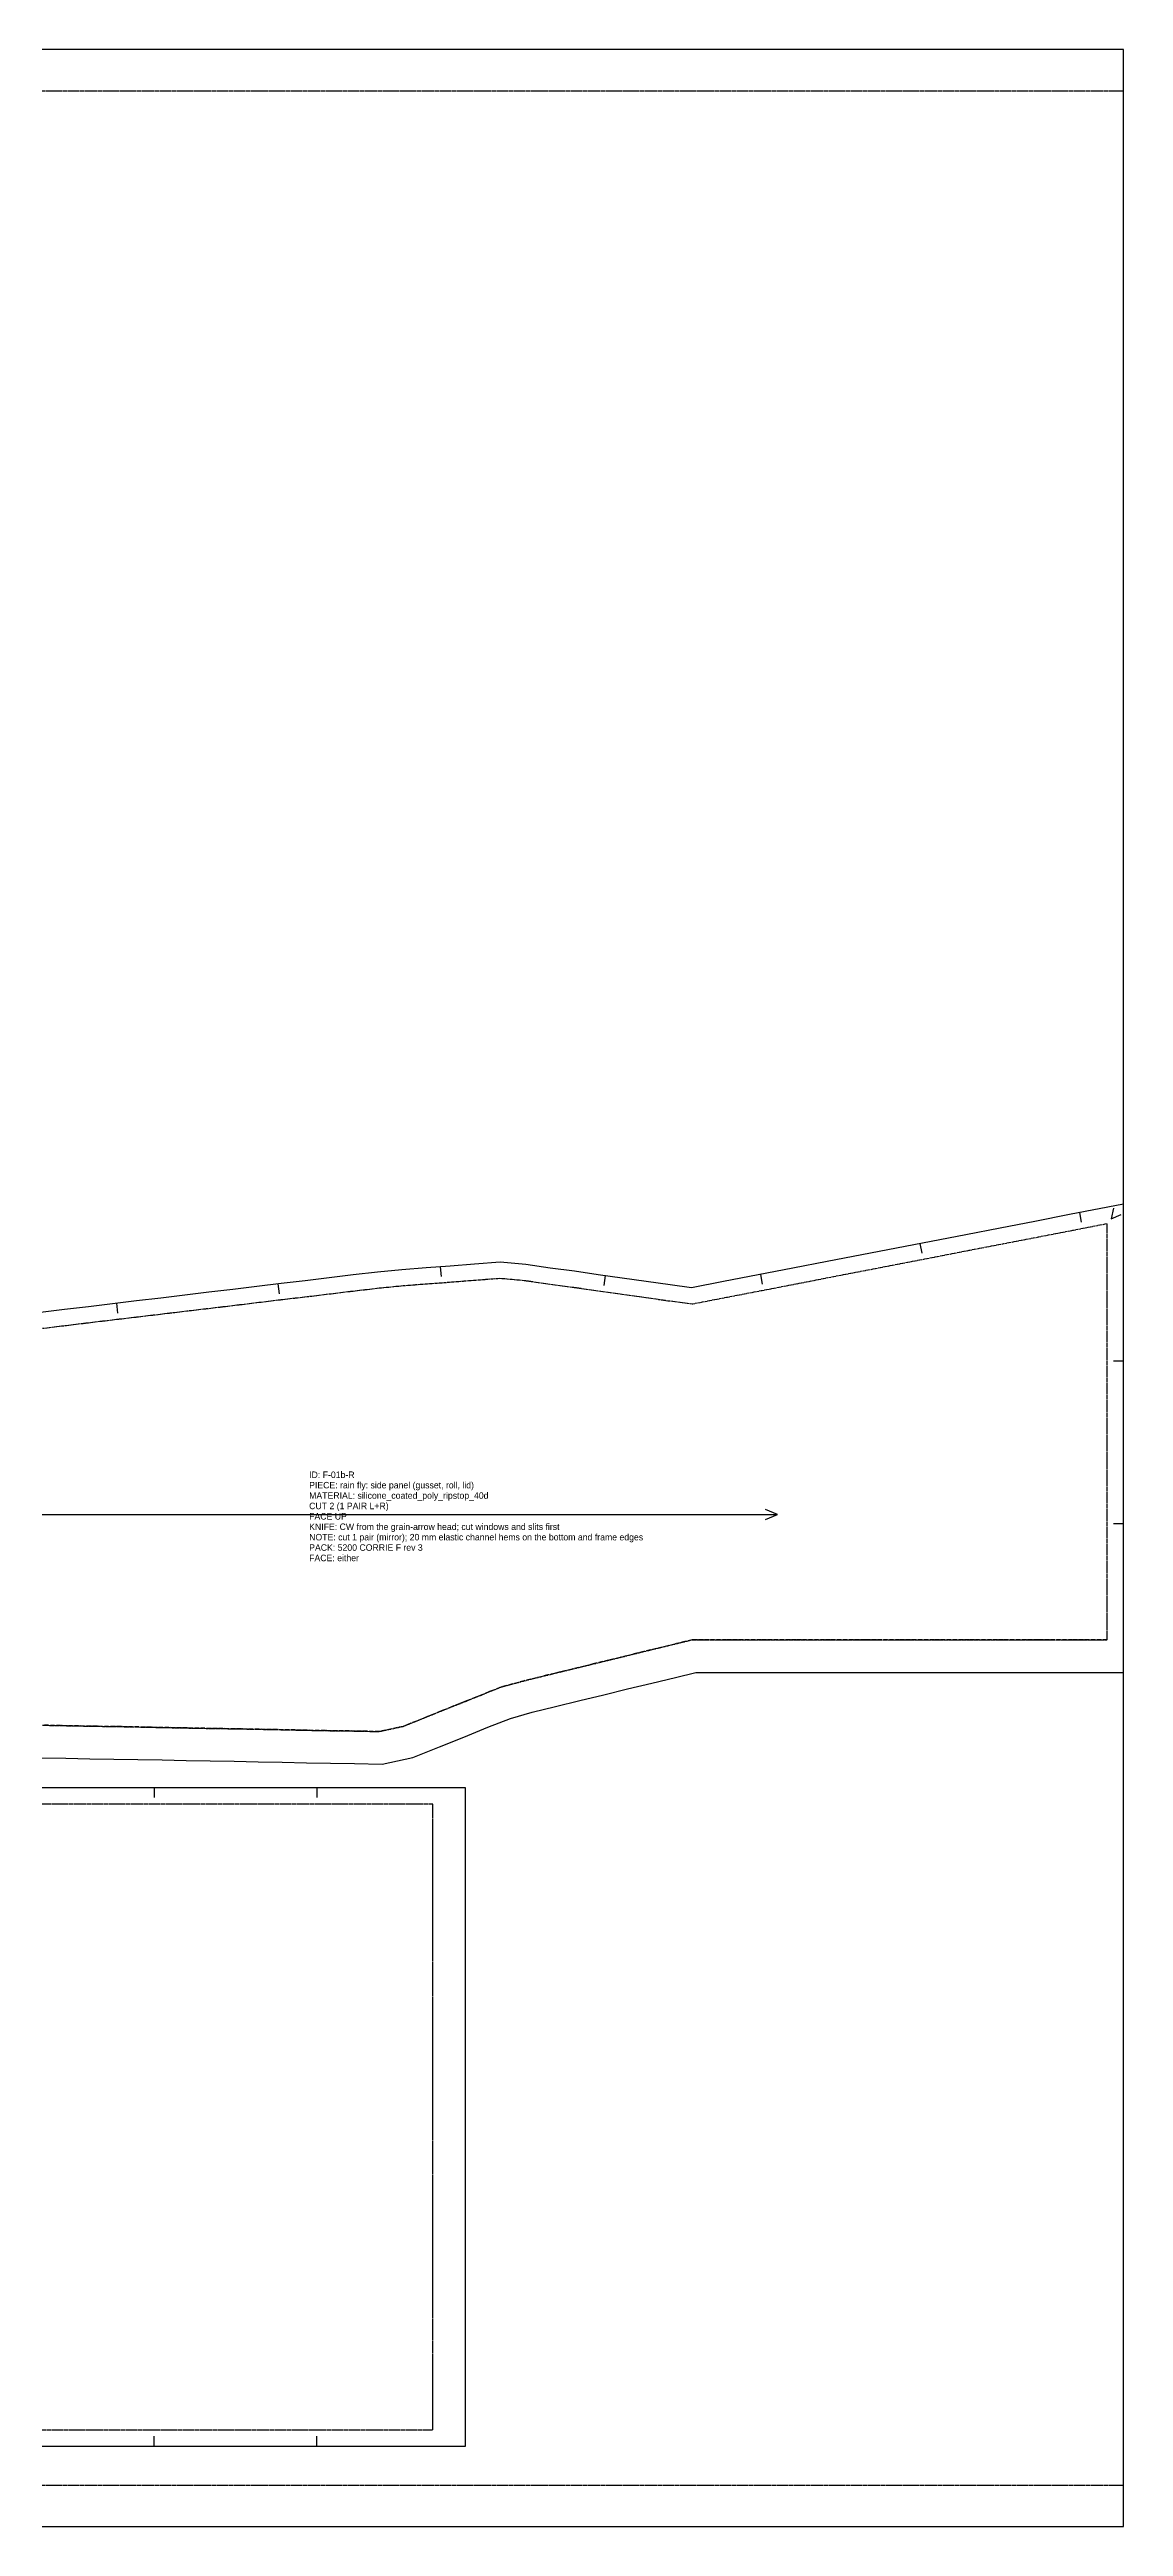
# Model space of a CAD drawing. Header units: millimetres. Extents: x 0 to 1715, y -22 to 1524.
# Drawn here: x 1054 to 1715, y 0 to 1524 of the extents above; entities that cross this region are included whole.
import ezdxf

# ---------------------------------------------------------------- set-up
doc = ezdxf.new("R2010")
doc.units = ezdxf.units.MM
doc.linetypes.add('DASHDOT', pattern=[3.556, 2.54, -0.508, 0, -0.508])
doc.linetypes.add('DASHED', pattern=[1.524, 1.27, -0.254])
for name, color, linetype in [('CUT', 7, 'Continuous'), ('GRAIN', 5, 'Continuous'), ('INTERNAL', 6, 'Continuous'), ('NOTCH', 1, 'Continuous'), ('SEW', 3, 'Continuous'), ('TEXT', 2, 'Continuous')]:
    doc.layers.add(name, color=color, linetype=linetype)

msp = doc.modelspace()

# ---------------------------------------------------------------- linework, layer by layer
at = {"layer": 'CUT'}
for points in [[(1049.3, 473), (1064.1, 472.7), (1078.9, 472.4), (1093.7, 472.2), (1108.5, 471.9), (1123.3, 471.6), (1138.1, 471.3), (1152.9, 471), (1167.7, 470.8), (1182.5, 470.5), (1197.3, 470.2), (1212.1, 469.9), (1226.9, 469.6), (1241.7, 469.4), (1258.8, 469), (1277.6, 473.2), (1294, 479.7), (1308.9, 485.7), (1323.7, 491.7), (1337.6, 497.2), (1351, 501), (1365.4, 504.5), (1380.2, 508.1), (1395, 511.7), (1409.7, 515.3), (1424.5, 518.9), (1439.2, 522.4), (1451.7, 525.5), (1470.5, 525.5), (1491.8, 525.5), (1513.1, 525.5), (1534.4, 525.5), (1555.7, 525.5), (1576.9, 525.5), (1598.2, 525.5), (1619.5, 525.5), (1640.8, 525.5), (1662.1, 525.5), (1683.3, 525.5), (1714.6, 525.5), (1714.6, 813.6), (1681.4, 807.2), (1660.2, 803), (1638.9, 798.9), (1617.6, 794.8), (1596.3, 790.7), (1575, 786.5), (1553.8, 782.4), (1532.5, 778.3), (1511.2, 774.2), (1489.9, 770), (1468.6, 765.9), (1449, 762.1), (1435.9, 763.9), (1421.1, 766), (1406.4, 768.1), (1391.6, 770.2), (1376.9, 772.3), (1362.1, 774.3), (1347.1, 776.5), (1331.2, 777.9), (1315.5, 776.7), (1300.6, 775.5), (1285.8, 774.4), (1270.8, 773.2), (1255.8, 771.8), (1240.9, 770), (1226.1, 768.2), (1211.3, 766.5), (1196.5, 764.7), (1181.7, 762.9), (1166.9, 761.1), (1152.1, 759.4), (1137.3, 757.6), (1122.5, 755.8), (1107.7, 754.1), (1092.9, 752.3), (1078.1, 750.5), (1063.3, 748.7), (1048.5, 747)], [(1034, 49.5), (1309.9, 49.5), (1309.9, 454.5), (1034, 454.5)]]:
    msp.add_lwpolyline(points, dxfattribs=at)
at = {"layer": 'GRAIN'}
for points in [[(1494.4, 619.5), (1501.8, 622.7), (1494.4, 625.8)], [(901.8, 622.7), (1501.8, 622.7)]]:
    msp.add_lwpolyline(points, dxfattribs=at)
at = {"layer": 'INTERNAL', "linetype": 'DASHDOT'}
for points in [[(1704.6, 545.5), (1683.3, 545.5), (1662.1, 545.5), (1640.8, 545.5), (1619.5, 545.5), (1598.2, 545.5), (1576.9, 545.5), (1555.7, 545.5), (1534.4, 545.5), (1513.1, 545.5), (1491.8, 545.5), (1470.5, 545.5), (1449.3, 545.5), (1434.5, 541.9), (1419.7, 538.3), (1405, 534.7), (1390.2, 531.1), (1375.5, 527.5), (1360.7, 523.9), (1346, 520.3), (1331.1, 516.2), (1316.3, 510.2), (1301.4, 504.3), (1286.6, 498.3), (1271.7, 492.3), (1256.9, 489.1), (1242.1, 489.4), (1227.3, 489.6), (1212.5, 489.9), (1197.7, 490.2), (1182.9, 490.5), (1168.1, 490.8), (1153.3, 491), (1138.5, 491.3), (1123.7, 491.6), (1108.9, 491.9), (1094.1, 492.2), (1079.3, 492.4), (1064.5, 492.7), (1049.7, 493)], [(1289.9, 59.5), (1289.9, 444.5)]]:
    msp.add_lwpolyline(points, dxfattribs=at)
at = {"layer": 'NOTCH'}
for points in [[(1687.6, 808.4), (1688.7, 802.5)], [(1708.6, 811.1), (1707.1, 804.6), (1713.3, 807.3)], [(1589.4, 789.3), (1590.6, 783.4)], [(1194.6, 764.5), (1195.3, 758.5)], [(1294.4, 775), (1294.9, 769.1)], [(1395.9, 769.6), (1395.1, 763.6)], [(1491.3, 770.3), (1492.4, 764.4)], [(1095.3, 752.6), (1096, 746.6)], [(1714.6, 716.9), (1708.6, 716.9)], [(1714.6, 616.9), (1708.6, 616.9)], [(1118.5, 454.5), (1118.5, 448.5)], [(1218.5, 454.5), (1218.5, 448.5)], [(1118.5, 49.5), (1118.5, 55.5)], [(1218.5, 49.5), (1218.5, 55.5)]]:
    msp.add_lwpolyline(points, dxfattribs=at)
at = {"layer": 'SEW', "linetype": 'DASHED'}
for points in [[(1049.7, 493), (1064.5, 492.7), (1079.3, 492.4), (1094.1, 492.2), (1108.9, 491.9), (1123.7, 491.6), (1138.5, 491.3), (1153.3, 491), (1168.1, 490.8), (1182.9, 490.5), (1197.7, 490.2), (1212.5, 489.9), (1227.3, 489.6), (1242.1, 489.4), (1256.9, 489.1), (1271.7, 492.3), (1286.6, 498.3), (1301.4, 504.3), (1316.3, 510.2), (1331.1, 516.2), (1346, 520.3), (1360.7, 523.9), (1375.5, 527.5), (1390.2, 531.1), (1405, 534.7), (1419.7, 538.3), (1434.5, 541.9), (1449.3, 545.5), (1470.5, 545.5), (1491.8, 545.5), (1513.1, 545.5), (1534.4, 545.5), (1555.7, 545.5), (1576.9, 545.5), (1598.2, 545.5), (1619.5, 545.5), (1640.8, 545.5), (1662.1, 545.5), (1683.3, 545.5), (1704.6, 545.5), (1704.6, 801.5), (1683.3, 797.3), (1662.1, 793.2), (1640.8, 789.1), (1619.5, 785), (1598.2, 780.8), (1576.9, 776.7), (1555.7, 772.6), (1534.4, 768.5), (1513.1, 764.3), (1491.8, 760.2), (1470.5, 756.1), (1449.3, 752), (1434.5, 754), (1419.7, 756.1), (1405, 758.2), (1390.2, 760.3), (1375.5, 762.4), (1360.7, 764.4), (1346, 766.5), (1331.1, 767.8), (1316.3, 766.7), (1301.4, 765.5), (1286.6, 764.4), (1271.7, 763.3), (1256.9, 761.8), (1242.1, 760.1), (1227.3, 758.3), (1212.5, 756.5), (1197.7, 754.8), (1182.9, 753), (1168.1, 751.2), (1153.3, 749.4), (1138.5, 747.7), (1123.7, 745.9), (1108.9, 744.1), (1094.1, 742.4), (1079.3, 740.6), (1064.5, 738.8), (1049.7, 737)], [(1033.9, 59.5), (1289.9, 59.5), (1289.9, 444.5), (1033.9, 444.5)]]:
    msp.add_lwpolyline(points, dxfattribs=at)
at = {"layer": 'TEXT', "linetype": 'DASHED'}
for p, q in [((0, 1498.5), (1714.6, 1498.5)), ((0, 25.5), (1714.6, 25.5))]:
    msp.add_line(p, q, dxfattribs=at)
at = {"layer": 'TEXT'}
msp.add_lwpolyline([(0, 0), (1714.6, 0), (1714.6, 1524), (0, 1524)], close=True, dxfattribs=at)

# ---------------------------------------------------------------- texts
for s, p in [('ID: F-01b-R', (1213.8, 645.1)), ('PIECE: rain fly: side panel (gusset, roll, lid)', (1213.8, 638.7)), ('CUT 2 (1 PAIR L+R)', (1213.8, 625.9)), ('MATERIAL: silicone_coated_poly_ripstop_40d', (1213.8, 632.3)), ('FACE UP', (1213.8, 619.5)), ('KNIFE: CW from the grain-arrow head; cut windows and slits first', (1213.8, 613.1)), ('NOTE: cut 1 pair (mirror); 20 mm elastic channel hems on the bottom and frame edges', (1213.8, 606.7)), ('PACK: 5200 CORRIE F rev 3', (1213.8, 600.3)), ('FACE: either', (1213.8, 593.9))]:
    msp.add_text(s, height=4, dxfattribs=at).set_placement(p)

doc.saveas('drawing.dxf')
